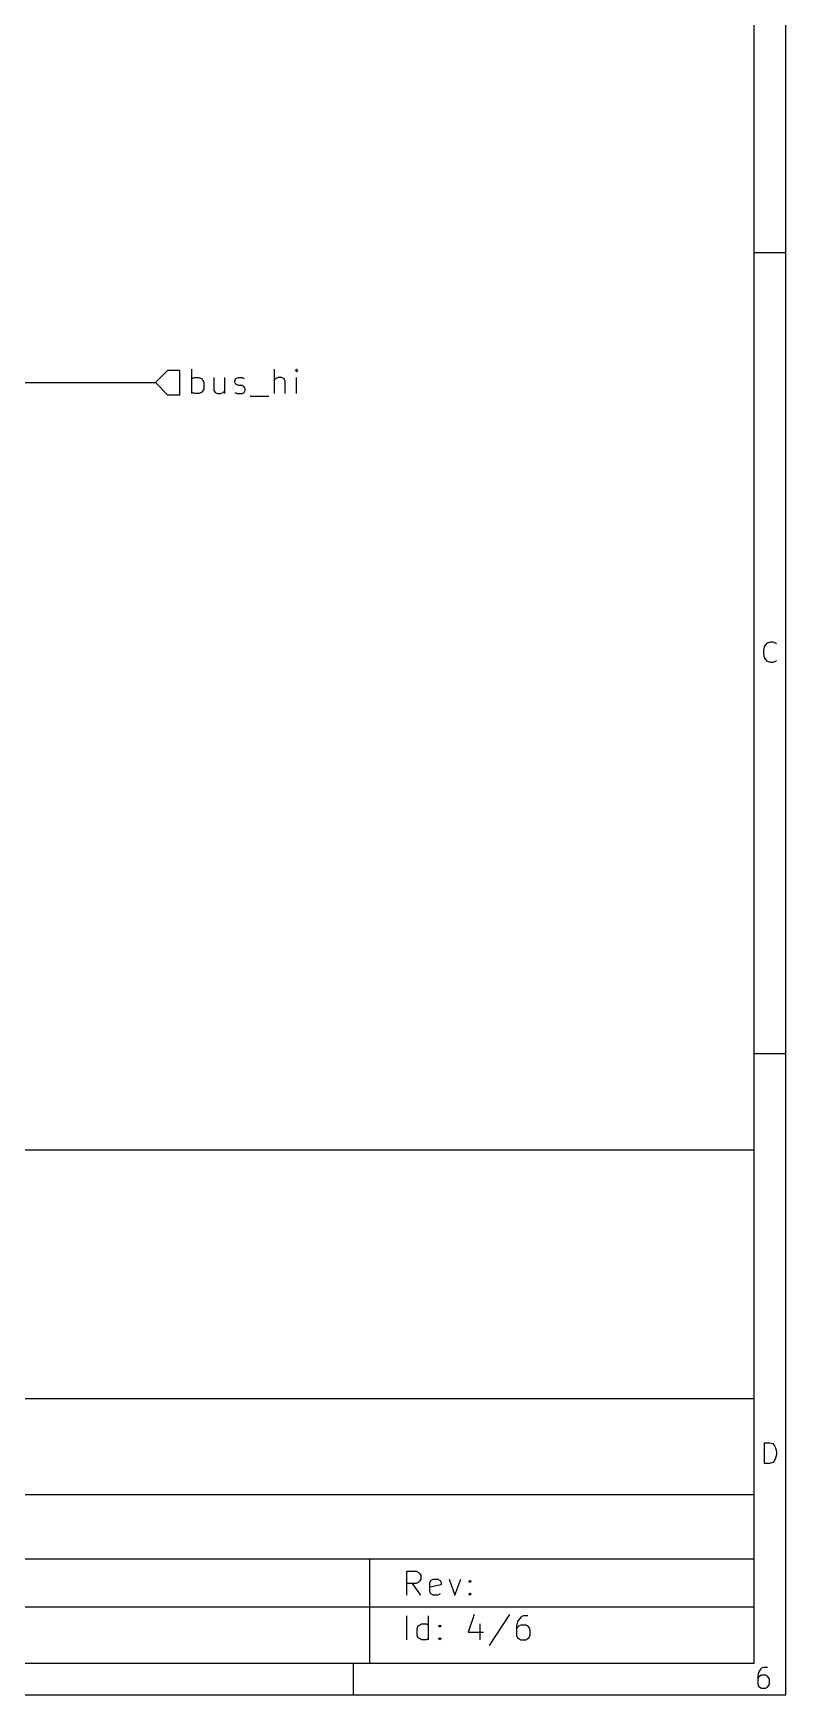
# Model space of a CAD drawing. Extents: x 10 to 287, y -200 to -10.
# Drawn here: x 240 to 287, y -200 to -96.3 of the extents above; entities that cross this region are included whole.
import ezdxf

# ---------------------------------------------------------------- set-up
doc = ezdxf.new("R2010")
doc.units = 0
doc.header["$MEASUREMENT"] = 0
doc.layers.add('BLACK', color=7, linetype='CONTINUOUS')

msp = doc.modelspace()

# ---------------------------------------------------------------- linework, layer by layer
at = {"layer": 'Black'}
for p, q in [((286.995, -200), (286.995, -10.0076)), ((285.013, -198.018), (285.013, -11.9888)), ((286.995, -110.007), (285.013, -110.007)), ((238.76, -118.11), (247.65, -118.11)), ((248.412, -117.348), (247.65, -118.11)), ((247.65, -118.11), (248.412, -118.872)), ((249.174, -117.348), (248.412, -117.348)), ((249.174, -118.872), (249.174, -117.348)), ((249.936, -118.796), (249.936, -117.272)), ((249.936, -117.856), (250.088, -117.78)), ((250.088, -117.78), (250.368, -117.78)), ((250.368, -117.78), (250.52, -117.856)), ((250.52, -117.856), (250.596, -117.932)), ((250.596, -117.932), (250.673, -118.085)), ((250.673, -118.085), (250.673, -118.516)), ((251.308, -117.78), (251.308, -118.593)), ((251.968, -117.78), (251.968, -118.796)), ((252.603, -118.008), (252.679, -117.856)), ((252.603, -118.085), (252.603, -118.008)), ((252.679, -118.212), (252.603, -118.085)), ((252.679, -117.856), (252.832, -117.78)), ((252.832, -118.288), (252.679, -118.212)), ((252.832, -117.78), (253.06, -117.78)), ((253.06, -117.78), (253.187, -117.856)), ((255.092, -118.796), (255.092, -117.272)), ((255.168, -117.856), (255.092, -117.932)), ((255.321, -117.78), (255.168, -117.856)), ((255.524, -117.78), (255.321, -117.78)), ((255.676, -117.856), (255.524, -117.78)), ((255.753, -118.008), (255.676, -117.856)), ((255.753, -118.796), (255.753, -118.008)), ((256.464, -117.272), (256.388, -117.348)), ((256.388, -117.348), (256.464, -117.424)), ((256.54, -117.348), (256.464, -117.272)), ((256.464, -117.272), (256.464, -117.424)), ((256.464, -117.424), (256.54, -117.348)), ((256.464, -118.796), (256.464, -117.78)), ((248.412, -118.872), (249.174, -118.872)), ((250.088, -118.796), (249.936, -118.72)), ((250.368, -118.796), (250.088, -118.796)), ((250.52, -118.72), (250.368, -118.796)), ((250.596, -118.643), (250.52, -118.72)), ((250.673, -118.516), (250.596, -118.643)), ((251.308, -118.593), (251.384, -118.72)), ((251.384, -118.72), (251.536, -118.796)), ((251.536, -118.796), (251.739, -118.796)), ((251.739, -118.796), (251.892, -118.72)), ((251.892, -118.72), (251.968, -118.643)), ((252.603, -118.72), (252.755, -118.796)), ((252.755, -118.796), (253.06, -118.796)), ((253.06, -118.288), (252.832, -118.288)), ((253.187, -118.364), (253.06, -118.288)), ((253.06, -118.796), (253.187, -118.72)), ((253.263, -118.516), (253.187, -118.364)), ((253.187, -118.72), (253.263, -118.593)), ((253.263, -118.593), (253.263, -118.516)), ((253.568, -118.948), (254.737, -118.948)), ((285.623, -134.823), (285.674, -134.595)), ((285.674, -134.595), (285.75, -134.468)), ((285.75, -134.468), (285.852, -134.341)), ((285.852, -134.341), (286.055, -134.29)), ((286.055, -134.29), (286.182, -134.29)), ((286.182, -134.29), (286.36, -134.341)), ((286.36, -134.341), (286.41, -134.391)), ((285.623, -135.026), (285.623, -134.823)), ((285.674, -135.255), (285.623, -135.026)), ((285.75, -135.382), (285.674, -135.255)), ((285.852, -135.509), (285.75, -135.382)), ((286.055, -135.585), (285.852, -135.509)), ((286.182, -135.585), (286.055, -135.585)), ((286.36, -135.509), (286.182, -135.585)), ((286.41, -135.458), (286.36, -135.509)), ((286.995, -159.995), (285.013, -159.995)), ((285.013, -166.014), (177.013, -166.014)), ((285.013, -198.018), (285.013, -166.014)), ((177.013, -181.508), (285.013, -181.508)), ((285.674, -185.572), (285.674, -184.277)), ((285.674, -184.277), (285.979, -184.277)), ((285.979, -184.277), (286.182, -184.328)), ((286.182, -184.328), (286.283, -184.455)), ((286.283, -184.455), (286.36, -184.582)), ((285.979, -185.572), (285.674, -185.572)), ((286.182, -185.496), (285.979, -185.572)), ((286.283, -185.369), (286.182, -185.496)), ((286.36, -185.242), (286.283, -185.369)), ((286.36, -184.582), (286.41, -184.81)), ((286.41, -185.014), (286.36, -185.242)), ((286.41, -184.81), (286.41, -185.014)), ((177.013, -187.503), (285.013, -187.503)), ((177.013, -191.516), (285.013, -191.516)), ((261.01, -191.516), (261.01, -198.018)), ((263.347, -193.777), (263.347, -192.278)), ((263.347, -192.278), (263.931, -192.278)), ((263.931, -192.278), (264.058, -192.354)), ((264.058, -192.354), (264.135, -192.43)), ((264.135, -192.43), (264.211, -192.557)), ((264.211, -192.786), (264.135, -192.913)), ((264.211, -192.557), (264.211, -192.786)), ((264.77, -192.989), (264.846, -192.862)), ((264.846, -192.862), (264.998, -192.786)), ((264.998, -192.786), (265.278, -192.786)), ((265.278, -192.786), (265.43, -192.862)), ((265.43, -192.862), (265.481, -192.989)), ((265.989, -192.786), (266.344, -193.777)), ((266.344, -193.777), (266.725, -192.786)), ((267.208, -192.913), (267.284, -192.862)), ((267.284, -192.862), (267.36, -192.913)), ((267.284, -192.862), (267.284, -192.989)), ((263.931, -193.065), (263.347, -193.065)), ((264.211, -193.777), (263.703, -193.065)), ((264.058, -192.989), (263.931, -193.065)), ((264.135, -192.913), (264.058, -192.989)), ((264.77, -193.573), (264.77, -192.989)), ((265.481, -193.142), (264.77, -193.294)), ((264.846, -193.7), (264.77, -193.573)), ((264.998, -193.777), (264.846, -193.7)), ((265.278, -193.777), (264.998, -193.777)), ((265.43, -193.7), (265.278, -193.777)), ((265.481, -192.989), (265.481, -193.142)), ((267.284, -192.989), (267.208, -192.913)), ((267.208, -193.7), (267.284, -193.65)), ((267.284, -193.777), (267.208, -193.7)), ((267.36, -192.913), (267.284, -192.989)), ((267.284, -193.65), (267.36, -193.7)), ((267.284, -193.65), (267.284, -193.777)), ((267.36, -193.7), (267.284, -193.777)), ((177.013, -194.513), (285.013, -194.513)), ((263.347, -196.571), (263.347, -195.072)), ((263.982, -195.859), (264.058, -195.707)), ((263.982, -196.291), (263.982, -195.859)), ((264.058, -195.707), (264.135, -195.656)), ((264.135, -195.656), (264.262, -195.58)), ((264.262, -195.58), (264.566, -195.58)), ((264.566, -195.58), (264.693, -195.656)), ((264.693, -196.571), (264.693, -195.072)), ((265.328, -195.707), (265.405, -195.656)), ((265.405, -195.783), (265.328, -195.707)), ((265.405, -195.656), (265.481, -195.707)), ((265.405, -195.656), (265.405, -195.783)), ((265.481, -195.707), (265.405, -195.783)), ((267.538, -194.996), (267.183, -196.088)), ((267.894, -195.58), (267.894, -196.571)), ((269.748, -194.996), (268.478, -196.926)), ((270.256, -195.428), (270.18, -195.707)), ((270.18, -195.707), (270.18, -196.291)), ((270.256, -195.783), (270.18, -195.936)), ((270.408, -195.224), (270.256, -195.428)), ((270.332, -195.707), (270.256, -195.783)), ((270.459, -195.656), (270.332, -195.707)), ((270.459, -195.148), (270.408, -195.224)), ((270.612, -195.072), (270.459, -195.148)), ((270.764, -195.656), (270.459, -195.656)), ((270.891, -195.072), (270.612, -195.072)), ((270.891, -195.707), (270.764, -195.656)), ((270.967, -195.783), (270.891, -195.707)), ((271.043, -195.936), (270.967, -195.783)), ((271.043, -196.291), (271.043, -195.936)), ((264.058, -196.444), (263.982, -196.291)), ((264.135, -196.494), (264.058, -196.444)), ((264.262, -196.571), (264.135, -196.494)), ((264.566, -196.571), (264.262, -196.571)), ((264.693, -196.494), (264.566, -196.571)), ((265.328, -196.494), (265.405, -196.444)), ((265.405, -196.571), (265.328, -196.494)), ((265.405, -196.444), (265.481, -196.494)), ((265.405, -196.444), (265.405, -196.571)), ((265.481, -196.494), (265.405, -196.571)), ((267.183, -196.088), (268.122, -196.088)), ((270.18, -196.291), (270.256, -196.444)), ((270.256, -196.444), (270.332, -196.494)), ((270.332, -196.494), (270.459, -196.571)), ((270.459, -196.571), (270.764, -196.571)), ((270.764, -196.571), (270.891, -196.494)), ((270.891, -196.494), (270.967, -196.444)), ((270.967, -196.444), (271.043, -196.291)), ((11.9888, -198.018), (285.013, -198.018)), ((177.013, -198.018), (285.013, -198.018)), ((259.994, -198.018), (259.994, -200)), ((285.293, -198.603), (285.242, -198.831)), ((285.242, -198.831), (285.242, -199.339)), ((285.293, -198.907), (285.242, -199.034)), ((285.42, -198.399), (285.293, -198.603)), ((285.369, -198.831), (285.293, -198.907)), ((285.471, -198.78), (285.369, -198.831)), ((285.471, -198.349), (285.42, -198.399)), ((285.598, -198.298), (285.471, -198.349)), ((285.725, -198.78), (285.471, -198.78)), ((285.852, -198.298), (285.598, -198.298)), ((285.852, -198.831), (285.725, -198.78)), ((285.902, -198.907), (285.852, -198.831)), ((285.979, -199.034), (285.902, -198.907)), ((285.979, -199.339), (285.979, -199.034)), ((10.0076, -200), (286.995, -200)), ((285.242, -199.339), (285.293, -199.466)), ((285.293, -199.466), (285.369, -199.517)), ((285.369, -199.517), (285.471, -199.593)), ((285.471, -199.593), (285.725, -199.593)), ((285.725, -199.593), (285.852, -199.517)), ((285.852, -199.517), (285.902, -199.466)), ((285.902, -199.466), (285.979, -199.339))]:
    msp.add_line(p, q, dxfattribs=at)

doc.saveas('drawing.dxf')
